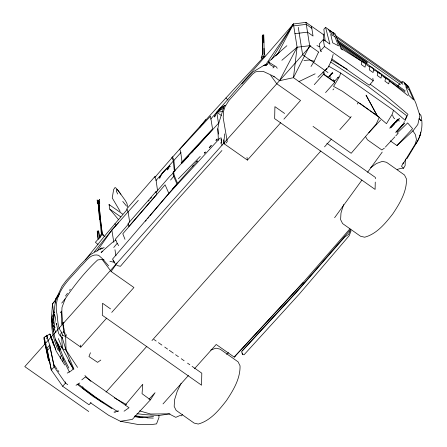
<?xml version="1.0" encoding="UTF-8"?>
<svg xmlns="http://www.w3.org/2000/svg" width="447" height="447" viewBox="0 0 447 447"><rect width="100%" height="100%" fill="white"/><g stroke="black" fill="none" stroke-linecap="round" stroke-linejoin="round"><path stroke-width="0.67" d="M61.457 324.388L61.977 307.486L65.156 298.898A88.366 28.725 -56.8 0 1 97.664 259.936L102.112 259.394L104.062 259.869M375.257 182.085L375.094 189.416L274.648 118.639L274.916 106.643L284.622 113.477M375.329 178.755L375.357 177.42L326.852 143.236M405.356 159.059L405.122 165.636L403.58 168.195L400.808 168.335L397.199 169.497M60.485 358.539L60.624 356.516L61.435 355.605M62.893 361.416L63.128 358.053M52.958 326.589L51.422 318.119L52.5 303.859L55.551 300.066M224.729 133.888L223.645 143.409L247.42 160.104L280.682 122.763M323.935 34.967L305.96 22.35L293.416 24.004L297.093 47.226L293.467 77.677L350.493 117.712L339.826 129.691M101.877 248.04L90.305 254.65L80.421 264.736L66.095 280.755L62.055 286.203L55.696 299.624L52.791 319.918M218.393 140.336L217.823 128.669L218.868 122.891L223.902 106.777M215.13 115.326L214.739 117.069L214.756 116.036C217.236 111.811 220.522 106.861 225.327 105.229M340.597 72.99L393.444 110.23L392.483 113.773L386.471 123.679L377.48 115.963L366.043 95.144L377.201 115.857L342.38 91.227L333.568 86.394L339.608 76.515L340.597 72.99L328.545 66.089M333.177 54.45L331.529 60.244L328.405 67.1L317.912 77.297M403.58 168.195L401.501 166.312L403.378 162.674M343.659 204.491L340.977 213.029L340.608 219.6L342.586 223.567L360.545 236.251L364.674 237.217C376.888 233.876 385.342 223.394 392.824 213.845C399.702 203.463 406.82 191.88 406.479 178.962L404.501 175L386.543 162.311L382.414 161.35L376.542 163.473L370.58 167.714M62.58 338.144L60.239 335.909L61.435 332.194C56.948 326.701 58.227 318.588 56.557 312.023C55.484 304.804 57.127 297.562 60.652 291.226C65.575 281.699 73.9 274.626 80.628 266.451C85.913 261.841 90.249 253.086 98.614 255.293L102.559 258.835L108.593 265.842M262.266 58.641L261.204 57.892L262.272 54.735M351.068 230.797L349.191 235.686L299.121 294.249L244.028 354.801L242.403 354.303L241.603 351.677L295.97 292.858L344.721 237.039L348.643 234.334L350.828 229.272L298.495 289.595L242.034 350.962M90.445 352.756L88.947 356.522L97.586 362.355L100.81 360.047M264.166 56.361L263.747 57.423L262.914 57.456L264.009 56.233M52.137 322.142L51.422 318.119L54.322 311.972M420.476 132.044L420.683 134.083L417.889 140.514L406.854 158.847M53.551 322.147L52.439 324.567L53.243 326.472M318.432 52.321L314.252 61.222L311.011 66.502M292.846 25.188L293.416 24.004L210.721 119.092M181.063 383.459L177.224 391.315L174.548 399.853L174.174 406.429L176.152 410.391L194.11 423.08L198.239 424.047C210.453 420.7 218.907 410.223 226.389 400.674C233.267 390.287 240.385 378.704 240.045 365.791L238.067 361.824L220.108 349.141L215.979 348.174L210.76 350.062M66.542 334.674L65.642 336.507L66.044 350.096L73.928 369.138M403.842 122.729L404.429 121.534M405.613 119.137L407.971 114.343L386.348 96.021L370.261 84.293M350.493 117.712L351.124 116.471M357.41 104.062L358.354 102.201M277.598 54.154L293.416 24.004L265.546 64.955M273.603 76.141L279.515 80.695L297.093 47.226L309.665 45.717L318.789 52.12M271.636 59.445L293.416 24.004M402.998 163.932L415.051 144.403L416.481 139.755L415.364 134.553L412.782 130.72M415.157 144.811C421.415 136.301 423.482 125.311 420.834 115.097L419.252 113.728M90.545 402.82L108.694 415.336L120.399 421.286L132.284 419.42L150.415 399.836L155.075 392.678L148.974 399.26M111.75 312.397L133.921 287.505L111.141 271.513L117.075 263.037M65.508 296.048L67.503 293.204M69.503 290.36L70.302 289.22M97.072 251.119L111.851 230.071L138.313 200.373M55.696 299.624L58.948 295.115M334.613 217.706L361.88 180.13M367.579 172.279L382.224 152.086M62.898 332.775L63.675 331.741L61.597 311.14L60.261 312.738M182.555 414.43L181.499 415.822L179.789 415.593L175.794 417.342L168.983 413.821L150.661 414.034L139.531 410.871M199.714 127.406L205.86 119.433M85.377 259.796L106.47 233.764L127.255 209.414M94.395 251.773L111.851 230.071L118.388 222.807M54.383 312.056L53.523 313.107L52.439 324.567L55.115 327.651M61.708 303.111L65.156 298.898M113.75 247.504L117.192 243.297L115.443 239.128L128.691 223.824M397.109 131.373L403.25 123.931M55.624 300.11L52.5 303.859L53.836 314.448M172.542 189.092L197.289 160.981M125.249 405.083L142.755 384.264L142.051 393.684L150.415 399.836M145.364 221.243L146.264 220.175M147.611 218.577L148.963 216.979M149.857 215.918L176.375 184.494M419.359 135.642L420.683 134.083M225.925 143.141L227.26 141.57L223.182 117.74L223.506 111.415L225.07 106.576L229.155 100.206L252.46 74.247L255.377 71.956L257.947 71.369L263.266 71.408L272.027 75.498L274.257 76.951M170.564 180.035L174.146 175.883M154.561 177.738C189.969 136.732 226.774 96.938 263.574 57.177M148.337 201.133L149.253 200.077M150.622 198.49L151.533 197.44M155.645 192.685L169.81 176.33L173.112 173.229M155.807 176.744L154.673 176.811L126.697 209L128.194 212.236L129.658 222.125M155.942 191.69L127.965 223.751L128.77 226.495L156.584 194.484L155.942 191.69L157.07 191.383M194.462 368.764L216.197 344.469L234.211 357.092L303.133 282.526L349.912 228.842M196.63 161.937L197.546 160.898M216.655 113.08L217.56 112.063M219.812 109.515L220.712 108.498M155.947 180.571L181.013 152.438M192.422 166.48L193.344 165.446M45.616 336.591L46.829 335.228L47.393 337.904M46.404 338.552L47.214 337.647L46.829 335.228M220.544 143.146L221.477 142.101M331.506 31.519L325.567 27.345L323.868 29.256L325.125 40.979M310.816 45.555L24.797 366.618L88.752 411.525M325.567 27.345L329.908 44.119L323.304 39.481L319.337 43.935L320.449 50.941L321.583 51.74M91.043 402.501L89.02 404.77L62.669 386.275L51.327 370.038L47.27 350.655L50.103 347.475L49.723 345.056L47.214 337.647M320.449 50.941L324.416 46.494L323.304 39.481M49.243 359.304L48.432 360.209L49.997 362.45M314.269 84.662L323.455 74.347L323.052 71.822M61.965 335.088L65.642 336.507L80.795 347.146L106.665 318.102M283.918 119.137L300.552 100.463L276.771 83.773L270.675 75.364M62.669 386.275L65.502 383.096L65.312 381.883M325.567 92.596L334.758 82.282L334.457 80.387M366.35 63.737L367.104 62.887L366.97 62.027L337.653 41.448M372.832 78.219L373.239 80.767L369.272 85.221L331.803 58.915M106.051 392.108L146.867 346.291M151.969 340.564L320.806 151.036M324.516 146.873L331.478 139.062M101.385 234.099L100.257 235.351L100.564 237.351M163.015 403.915L188.45 375.486M221.41 107.14L216.756 112.314L218.577 123.825M188.656 155.947L182.203 163.099L181.108 162.864L211.8 129.719L212.621 129.384L210.487 116.198L179.795 149.348L180.633 151.745L182.108 162.434M191.422 152.885L193.724 150.326M194.646 149.309L212.621 129.384M221.93 150.516L172.168 205.614L120.439 266.295L116.807 265.501M204.413 153.03L205.346 151.997M209.542 147.359L211.409 145.297M217.013 139.112L216.08 140.14L216.979 139.185M235.48 355.689L234.211 357.092L303.133 282.526M209.213 147.733L211.04 145.722M173.481 172.151L218.868 122.891M204.419 153.159L205.341 152.148M215.951 140.52L217.337 139.006M390.22 140.811L396.97 145.577L412.575 128.669L407.642 122.936L397.148 133.133M241.833 84.002L253.069 71.878L264.658 64.91M73.414 368.624L71.537 370.647L67.234 373.089M332.931 89.869L333.875 88.852M368.741 132.82L380.593 120.081M384.426 148.091L381.861 149.968L367.367 139.755L365.747 136.95M385.375 147.074L394.852 136.883M395.802 135.86L398.171 133.312M389.745 128.255L398.417 119.17L390.237 127.697M395.718 132.468L404.395 123.383L396.69 131.407M328.763 76.767L332.562 72.766L331.009 73.565M334.267 81.483L338.535 76.973L337.731 77.672M390.108 127.769L397.612 119.869L396.869 119.969M396.087 131.982L403.585 124.082M261.204 57.892L263.367 55.629L264.216 56.624M390.399 127.814L398.584 119.288L399.11 121.198M390.823 127.429L394.153 123.992M396.059 122.031L399.389 118.595L396.008 122.031M325.813 69.637L326.751 68.67L326.774 69.508M328.964 76.75L332.73 72.883L332.752 73.721M178.398 178.778L200.262 156.394M226.551 354.326L228.562 352.599M391.181 126.942L394.081 123.992M269.223 62.127L265.736 65.486L266.825 64.955M275.698 55.886L279.185 52.528M396.97 145.577L413.006 130.809L417.811 124.529L419.856 115.415L415.839 103.134L408.452 86.416L402.725 81.332L401.294 82.583M273.776 66.838L270.256 64.776L268.373 61.954L286.862 45.723M399.858 83.829L397.947 85.494L398.417 86.774M272.955 67.95L274.531 66.597M281.878 60.289L297.093 47.226M225.243 105.252L216.756 112.314L221.315 115.427M81.807 379.877L85.377 376.966L129.032 407.731L124.059 411.206M115.823 240.017L112.08 242.671L101.061 252.449L102.849 251.359M76.029 385.308L79.801 382.984M223.841 108.057L216.756 112.314L222.919 111.426M63.904 322.192L62.714 322.84L65.642 336.507L63.675 331.741M104.134 247.509L101.972 248.661L99.994 249.08L102.156 247.934M298.993 81.561L315.135 73.811M267.177 64.435L263.417 65.709L265.585 64.709M174.548 171.201L173.598 171.642L174.185 175.403L177.515 183.197M266.127 64.457L267.194 64.195M118.734 410.922L114.007 412.073L115.343 412.441M279.515 80.695L293.467 77.677L309.665 45.717L305.96 22.35M169.966 413.838L159.054 415.481L145.096 414.66L136.983 413.698M293.713 25.87L306.279 24.367L311.805 28.239M294.947 33.67L307.514 32.162L313.04 36.039L311.486 26.228M303.971 60.468L309.575 60.01L314.185 61.239M153.612 416.531L140.062 417.621L142.844 417.721M147.024 417.872L153.293 418.096M147.622 417.302L134.893 415.839M134.234 416.638L141.073 417.386L134.905 416.453M120.399 421.286L138.939 424.65L151.432 424.566L156.545 423.89L159.003 417.386L158.886 415.369M109.917 261.294L114.471 262.406M118.03 411.357L116.119 410.664L95.814 397.344L78.074 383.939M60.58 346.079L62.58 348.727L66.044 350.096L77.549 367.412M316.945 45.56L319.465 46.762M114.343 397.88L126.518 404.58M328.115 29.798L334.982 33.598L341.039 48.432L360.634 60.619M331.719 60.239L347.196 69.24M268.373 61.954L276.263 66.826L277.235 68.274M111.934 408.647L93.172 396.5L77.13 384.219M330.774 62.083L368.373 86.668L406.602 115.667L405.289 120.411L393.444 110.23M338.39 42.728L367.104 62.887M324.416 46.494L373.239 80.767M327.958 72.548L302.619 54.758L298.283 27.362M329.249 76.119L330.959 77.32M323.455 74.347L334.758 82.282M118.483 219.583L109.783 209.157L109.051 204.542L122.685 214.113M109.783 209.157L120.724 216.84M67.748 384.671L65.502 383.096L54.16 366.858L50.103 347.475M335.731 35.71L402.792 82.969M335.954 37.101L402.87 84.26M337.356 40.107L400.439 84.561M339.195 44.287L405.116 90.747M339.983 46.08L364.366 63.262M366.071 64.463L369.473 66.86M373.441 69.654L375.139 70.855M383.079 76.448L385.917 78.448M389.32 80.846L405.194 92.032M340.815 48.684L342.519 49.885M263.199 35.598L262.333 34.983L262.836 54.277M313.034 126.412L351.174 153.293L376.229 124.026L379.313 117.27L370.295 110.789M104.984 236.681L102.173 234.703L95.39 242.268L98.033 244.47M110.543 308.899L102.559 303.273L102.29 315.269L201.536 385.202L201.804 373.206L192.109 366.372M153.891 339.446L156.176 341.05M158.456 342.659L161.881 345.073M164.731 347.079L167.58 349.09M169.296 350.297L173.285 353.108M175.565 354.717L178.42 356.728M181.27 358.734L184.125 360.746M187.544 363.16L189.824 364.763M103.313 402.903L83.047 388.639L82.74 386.633M98.184 231.624L97.206 230.931L98.234 239.156M359.584 103.095L369.166 109.979M59.831 351.152L57.898 349.755C53.858 340.061 50.936 329.757 51.757 319.147M375.62 70.66L380.056 73.945M381.721 75.174L387.264 79.281M388.924 80.516L407.848 95.513M225.947 97.954L227.875 99.927M419.124 118.79L421.141 120.707L419.241 118.79M394.701 118.779L393.388 117.522L392.606 115.08M84.908 375.558L90.842 381.291M120.908 194.238L116.36 188.41L115.08 187.483L113.633 189.545L112.242 197.965L120.17 211.386M102.112 259.394L111.141 271.513M126.523 206.084L122.757 201.424M47.27 350.655L46.89 348.235L49.723 345.056L53.774 364.439L56.903 368.92M57.685 370.038L58.859 371.72M60.239 335.909L58.563 333.412L56.361 323.242L56.892 324.455M109.051 204.542L109.794 205.681M117.678 194.009L116.427 191.305L116.578 189.427L117.673 189.902L125.372 200.586L126.892 203.324L127.753 207.145M117.192 243.297L118.639 245.632M64.714 364.998L56.126 350.956L52.657 340.715L49.857 334.021L44.097 337.295L46.091 345.006M68.195 360.411L73.124 368.741M221.729 141.045L221.153 137.888L219.773 138.274L166.183 196.607L112.543 259.087L114.488 262.456M113.119 260.12L115.488 264.222M58.311 338.552L62.58 348.727L73.615 369.289M69.453 372.133L60.613 353.974L55.434 339.273M68.883 368.104L63.245 356.896L58.367 344.654M114.963 223.668L115.801 226.093M168.681 193.003L165.094 184.812L122.796 233.77L124.981 239.307M57.149 342.011L60.619 349.453M61.435 332.194L62.848 335.278M172.391 156.629L173.799 159.842L175.023 170.977M171.793 157.338L173.207 160.546L174.414 171.687L173 172.346L173.576 176.101L176.911 183.907M103.162 234.323L103.81 235.809M154.673 176.811L156.037 179.951L157.54 190.567M53.774 327.746L55.909 332.831M55.679 349.308L49.857 334.021L53.573 345.045M59.591 350.504L54.64 336.915L53.26 329.601M50.282 348.504L50.701 349.738M48.052 357.796L44.002 338.407L44.382 340.826L46.89 348.235L51.327 370.038L54.16 366.858L53.774 364.439M45.359 345.509L47.868 352.918M44.7 339.212L44.097 337.295L44.354 338.172M61.965 336.837L66.044 350.096M52.657 340.715L53.713 345.095M51.422 318.119L52.025 320.784M44.382 340.826L48.432 360.209L48.147 358.399M333.345 79.588L333.557 80.952L324.449 74.554L324.125 72.526M246.99 157.372L247.42 160.104M223.684 139.794L224.333 143.895M221.047 139.397L221.98 145.281M111.851 230.071L113.784 242.257M114.963 249.705L115.924 255.801M80.471 345.095L80.795 347.146M102.385 234.658L100.391 218.728L98.843 201.513L98.033 202.418L99.58 219.633M102.324 234.731L100.419 219.494L98.865 202.279L97.994 201.664L101.402 234.178M99.564 238.234L98.619 230.691L97.267 232.2L98.122 239.056M98.67 231.971L99.351 237.458M242.257 352.968L242.403 354.303M217.823 128.669L218.376 134.094M264.73 54.243L264.931 56.266M61.535 336.932L62.58 348.727M323.332 33.972L323.919 40.783M264.255 53.942L263.747 34.648L262.238 36.224L262.724 54.83M263.635 35.9L263.814 42.789M263.959 48.304L264.121 54.506M55.523 303.021L55.45 299.63L59.255 293.83L55.92 298.434L55.936 300.429M52.796 318.996L52.802 320.236M159.73 177.263L159.713 178.297C161.099 173.123 165.96 169.48 169.625 165.831L170.301 166.457C165.502 168.083 162.211 173.034 159.73 177.263M54.405 314.045L52.629 327.461L53.579 331.249L55.545 317.94L54.405 314.045M361.958 61.083L361.237 64.497L365.026 67.162L365.747 63.748L361.958 61.083M370.004 66.463L369.283 69.872L373.066 72.543L373.787 69.129L370.004 66.463M377.938 72.056L377.218 75.465L381.006 78.13L381.721 74.722L377.938 72.056M385.666 77.784L384.945 81.198L388.728 83.868L389.449 80.454L385.666 77.784M168.715 167.217L167.279 168.955L167.385 169.955L168.821 168.223L168.715 167.217M99.48 199.558L97.228 202.033L97.412 203.597L99.67 201.122L99.48 199.558M334.809 36.52L330.73 34.385L332.674 42.811L338.558 45.885L334.809 36.52M333.596 33.061L329.405 30.849L330.104 32.676L334.3 34.888L333.596 33.061M99.558 201.653L97.133 199.943L97.323 201.513L99.748 203.223L99.558 201.653M407.586 85.941L404.205 82.818L404.909 84.645L408.284 87.768L407.586 85.941M409.022 89.556L405.753 86.511L408.966 95.502L413.671 99.888L409.022 89.556"/></g></svg>
